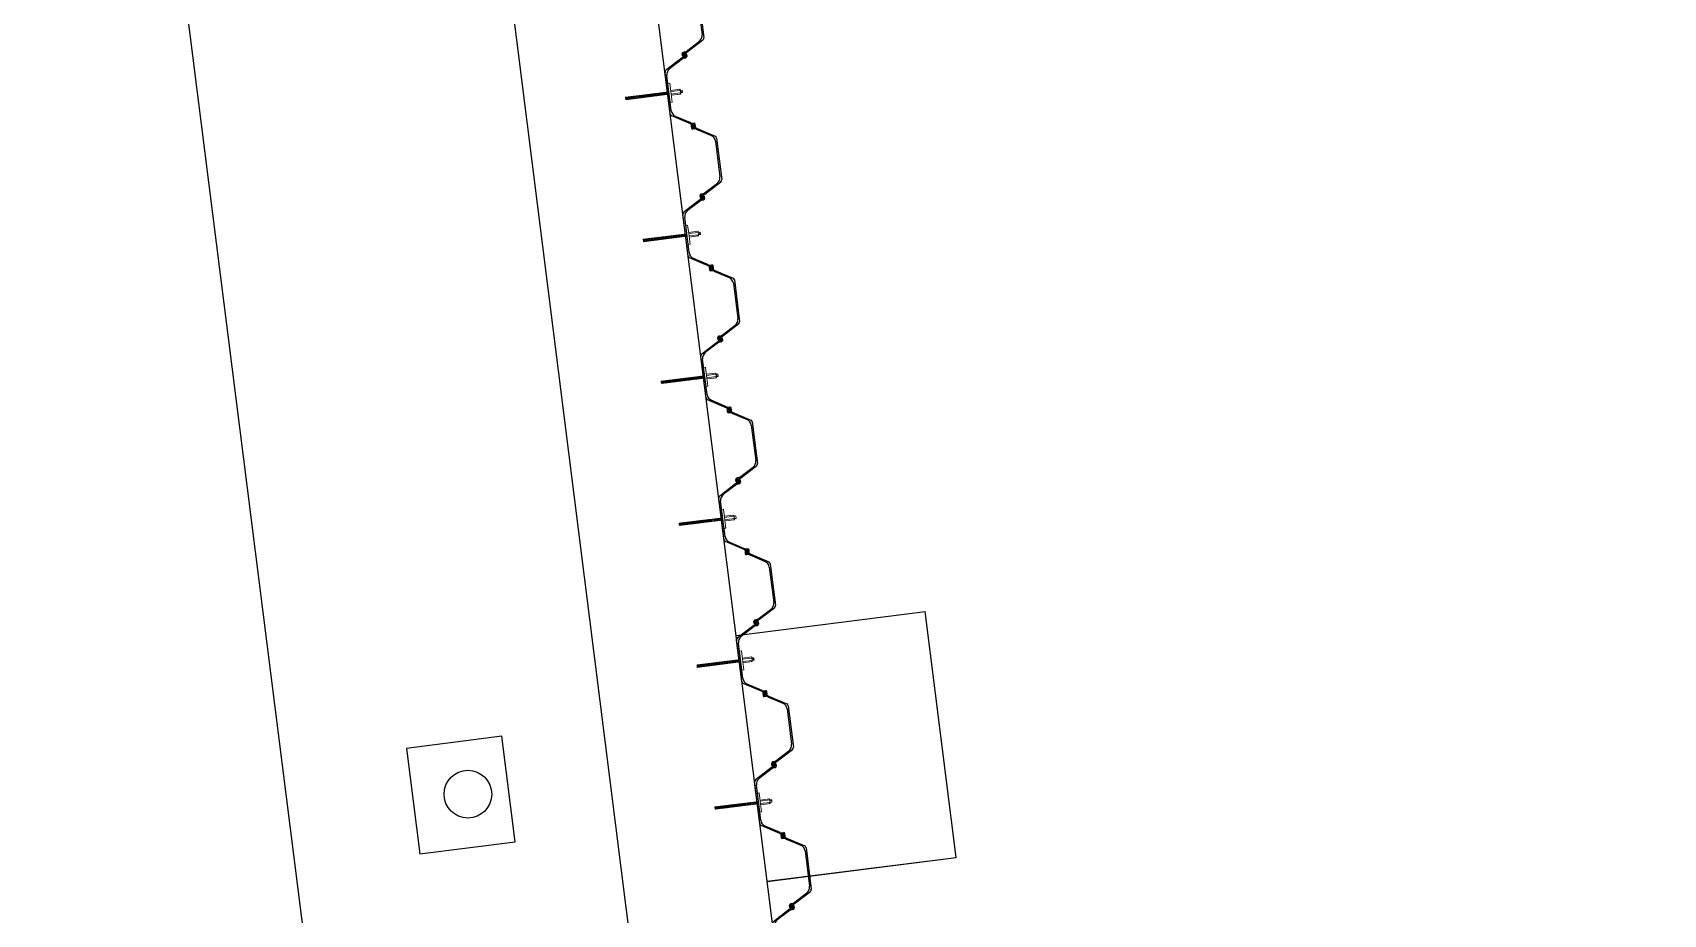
# Model space of a CAD drawing. Header units: inches. Extents: x 2621776591 to 2623670951, y 363331607 to 364354604.
# Drawn here: x 2622209786 to 2622226893, y 363690731 to 363699978 of the extents above; entities that cross this region are included whole.
import ezdxf

# ---------------------------------------------------------------- set-up
doc = ezdxf.new("R2010")
doc.units = ezdxf.units.IN
doc.header["$MEASUREMENT"] = 0
doc.linetypes.add('ACAD_ISO10W100', pattern=[18, 12, -3, 0, -3])
for name, color, linetype in [('BOLLARD', 1, 'Continuous'), ('DIM', 8, 'Continuous'), ('FENDER', 1, 'Continuous'), ('PIER', 7, 'Continuous'), ('SHEETPILE', 9, 'Continuous'), ('TEXT2', 1, 'Continuous')]:
    doc.layers.add(name, color=color, linetype=linetype)
pattern_1 = [(345, (493164.883786, 2793723.2724025), (0.0024652514046, 0.009200443495403), [])]

# ---------------------------------------------------------------- blocks, each defined once
blk = doc.blocks.new('AU25D')
at = {"color": 7}
for p, q in [((776, 28), (884, 213)), ((786, 24), (873, 174)), ((906, 225), (1344, 225)), ((938, 210), (1312, 210)), ((1474, 28), (1366, 213)), ((1464, 24), (1377, 174)), ((-18, 10), (-18, 3)), ((-8, 10), (-8, 8)), ((7, -7), (-7, 6)), ((-6, 22), (18, 22)), ((-5, 12), (15, 12)), ((23, -18), (20, 8)), ((32, -14), (30, 12)), ((718, -14), (720, 12)), ((727, -18), (730, 8)), ((756, 22), (732, 22)), ((755, 12), (735, 12)), ((757, 7), (743, -6)), ((743, -7), (757, 6)), ((750, 10), (755, 10)), ((758, 10), (758, 8)), ((768, 10), (768, 3)), ((773, 18), (770, -8)), ((782, 14), (780, -12)), ((1468, 14), (1470, -12)), ((1477, 18), (1480, -8)), ((1493, 7), (1507, -6)), ((1500, 10), (1495, 10)), ((0, -10), (5, -10)), ((26, -28), (134, -213)), ((36, -24), (123, -174)), ((724, -28), (616, -213)), ((714, -24), (627, -174)), ((732, -10), (732, -3)), ((742, -10), (742, -8)), ((744, -22), (768, -22)), ((750, -10), (745, -10)), ((745, -12), (765, -12)), ((1506, -22), (1482, -22)), ((1505, -12), (1485, -12)), ((1508, -10), (1508, -8)), ((1518, -10), (1518, -3)), ((594, -225), (156, -225)), ((562, -210), (188, -210))]:
    blk.add_line(p, q, dxfattribs=at)
at = {"color": 4, "linetype": 'ACAD_ISO10W100'}
for p, q in [((5, 0), (-5, 0)), ((0, 5), (0, -5)), ((755, 0), (745, 0)), ((750, 5), (750, -5)), ((750, 5), (750, -5)), ((750, -5), (750, 5)), ((1495, 0), (1505, 0)), ((1500, -5), (1500, 5))]:
    blk.add_line(p, q, dxfattribs=at)
at = {"color": 7}
for centre, radius, start, end in [((938, 135), 75, 90, 149.5537), ((906, 200), 25, 90, 149.5537), ((1312, 135), 75, 30.4463, 90), ((1344, 200), 25, 30.4463, 90), ((-6, 10), 12, 90, 180), ((-8, 3), 10, 180, 220.5383), ((-5, 10), 3, 90, 180), ((-5, 8), 3, 180, 228), ((15, 8), 5, 5.711, 90), ((18, 10), 12, 5.711, 90), ((732, 10), 12, 90, 174.289), ((735, 8), 5, 90, 174.289), ((742, -3), 10, 139.4617, 180), ((750, -10), 20, 90, 139.4617), ((755, 10), 3, 0, 90), ((755, 8), 2.13, 312, 90), ((756, 10), 12, 0, 90), ((755, 8), 3, 312, 0), ((758, 3), 10, 319.4617, 0), ((798, 16), 25, 149.5537, 174.289), ((807, 12), 25, 149.5537, 174.289), ((1443, 12), 25, 5.711, 30.4463), ((1452, 16), 25, 5.711, 30.4463), ((1495, 8), 2.13, 90, 228), ((1500, -10), 20, 40.5383, 90), ((1508, -3), 10, 0, 40.5383), ((0, 10), 20, 220.5383, 270), ((5, -8), 2.13, 270, 48), ((48, -16), 25, 185.711, 210.4463), ((57, -12), 25, 185.711, 210.4463), ((693, -12), 25, 329.5537, 354.289), ((702, -16), 25, 329.5537, 354.289), ((744, -10), 12, 180, 270), ((745, -8), 3, 132, 180), ((745, -10), 3, 180, 270), ((745, -8), 2.13, 132, 270), ((750, 10), 20, 270, 319.4617), ((765, -8), 5, 270, 354.289), ((768, -10), 12, 270, 354.289), ((1482, -10), 12, 185.711, 270), ((1485, -8), 5, 185.711, 270), ((1505, -10), 3, 270, 0), ((1506, -10), 12, 270, 0), ((1505, -8), 3, 0, 48), ((188, -135), 75, 210.4463, 270), ((156, -200), 25, 210.4463, 270), ((562, -135), 75, 270, 329.5537), ((594, -200), 25, 270, 329.5537)]:
    blk.add_arc(centre, radius, start, end, dxfattribs=at)
blk = doc.blocks.new('A$C571E2E11')
at = {"lineweight": 0}
h = blk.add_hatch(dxfattribs=at)
h.set_pattern_fill('ANSI31', color=9, scale=0.003, angle=300, style=0)
h.set_pattern_definition(pattern_1)
h.paths.add_polyline_path([(0.348, 0.503), (0.327, 0.517), (0.316, 0.5), (0.337, 0.486)])
h = blk.add_hatch(dxfattribs=at)
h.set_pattern_fill('ANSI31', color=9, scale=0.003, angle=300, style=0)
h.set_pattern_definition(pattern_1)
h.paths.add_polyline_path([(0.272, 0.386), (0.251, 0.399), (0, 0.014), (0.021, 0)])
at = {"color": 9, "lineweight": 0}
for points in [[(0.327, 0.517), (0.316, 0.5)], [(0.327, 0.517), (0.348, 0.503)], [(0.251, 0.399), (0, 0.014)], [(0.272, 0.386), (0.021, 0)], [(0.188, 0.464), (0.177, 0.447)], [(0.177, 0.447), (0.345, 0.338)], [(0.188, 0.464), (0.262, 0.416)], [(0.306, 0.507), (0.251, 0.423)], [(0.316, 0.5), (0.262, 0.416)], [(0.262, 0.416), (0.356, 0.355)], [(0.337, 0.486), (0.283, 0.402)], [(0.348, 0.479), (0.293, 0.396)], [(0.306, 0.507), (0.348, 0.479)], [(0.348, 0.503), (0.337, 0.486)], [(0.356, 0.355), (0.345, 0.338)], [(0, 0.014), (0.021, 0)]]:
    blk.add_lwpolyline(points, dxfattribs=at)
for centre, start, end in [((0.309, 0.488), 61.3563, 134.13), ((0.329, 0.475), 339.8269, 52.6006)]:
    blk.add_arc(centre, 0.0139, start, end, dxfattribs=at)
blk = doc.blocks.new('SHEETPILE')
at = {"color": 9, "xscale": 0.0009999999659256785, "yscale": 0.0009999999659256785, "zscale": 0.0009999999659256785, "rotation": 326.9660295775478}
for p in [(415.714, -270.05), (416.972, -270.868), (418.229, -271.686), (419.487, -272.504), (420.745, -273.321), (422.002, -274.139), (423.26, -274.957), (424.517, -275.774)]:
    blk.add_blockref('AU25D', p, dxfattribs=at)
at = {"color": 9, "lineweight": 30, "rotation": 359.9875883989228}
for p in [(416.91, -271.641, 0), (418.168, -272.459, 0), (419.425, -273.277, 0), (420.683, -274.095, 0), (421.94, -274.912, 0), (423.198, -275.73, 0)]:
    blk.add_blockref('A$C571E2E11', p, dxfattribs=at)
blk = doc.blocks.new('A$C6b66f7a2')
at = {"layer": 'BOLLARD'}
blk.add_lwpolyline([(2622214709, 363692599), (2622213707, 363692472), (2622213847, 363691366), (2622214849, 363691492)], close=True, dxfattribs=at)
blk.add_circle((2622214352, 363691992), 250, dxfattribs=at)
at = {"layer": 'FENDER'}
for p, q in [((2622217165, 363693657), (2622219150, 363693908)), ((2622219475, 363691328), (2622219150, 363693908)), ((2622217491, 363691078), (2622219475, 363691328))]:
    blk.add_line(p, q, dxfattribs=at)

msp = doc.modelspace()

# ---------------------------------------------------------------- linework, layer by layer
at = {"layer": 'FENDER'}
for p, q in [((2622217165.4, 363693657.1), (2622219149.7, 363693907.6)), ((2622219475.3, 363691328), (2622219149.7, 363693907.6)), ((2622217491, 363691077.6), (2622219475.3, 363691328))]:
    msp.add_line(p, q, dxfattribs=at)
at = {"layer": 'PIER'}
for p, q in [((2622237748.7, 363530591), (2622154132, 364193027.6)), ((2622236260.4, 363530403.2), (2622152831.8, 364191349.6))]:
    msp.add_line(p, q, dxfattribs=at)
at = {"layer": 'TEXT2'}
msp.add_line((2622151194.8, 364176374.2), (2622226613.1, 363579913.6), dxfattribs=at)

# ---------------------------------------------------------------- block references
at = {"layer": 'DIM'}
msp.add_blockref('A$C6b66f7a2', (0, 0), dxfattribs=at)
at = {"layer": 'SHEETPILE', "color": 10, "linetype": 'Continuous', "xscale": 999.9999629246952, "yscale": 999.99999995941, "zscale": 999.9999999999998, "rotation": 310.2281254504237}
msp.add_blockref('SHEETPILE', (2622154132, 364193027.6, 0), dxfattribs=at)

doc.saveas('drawing.dxf')
